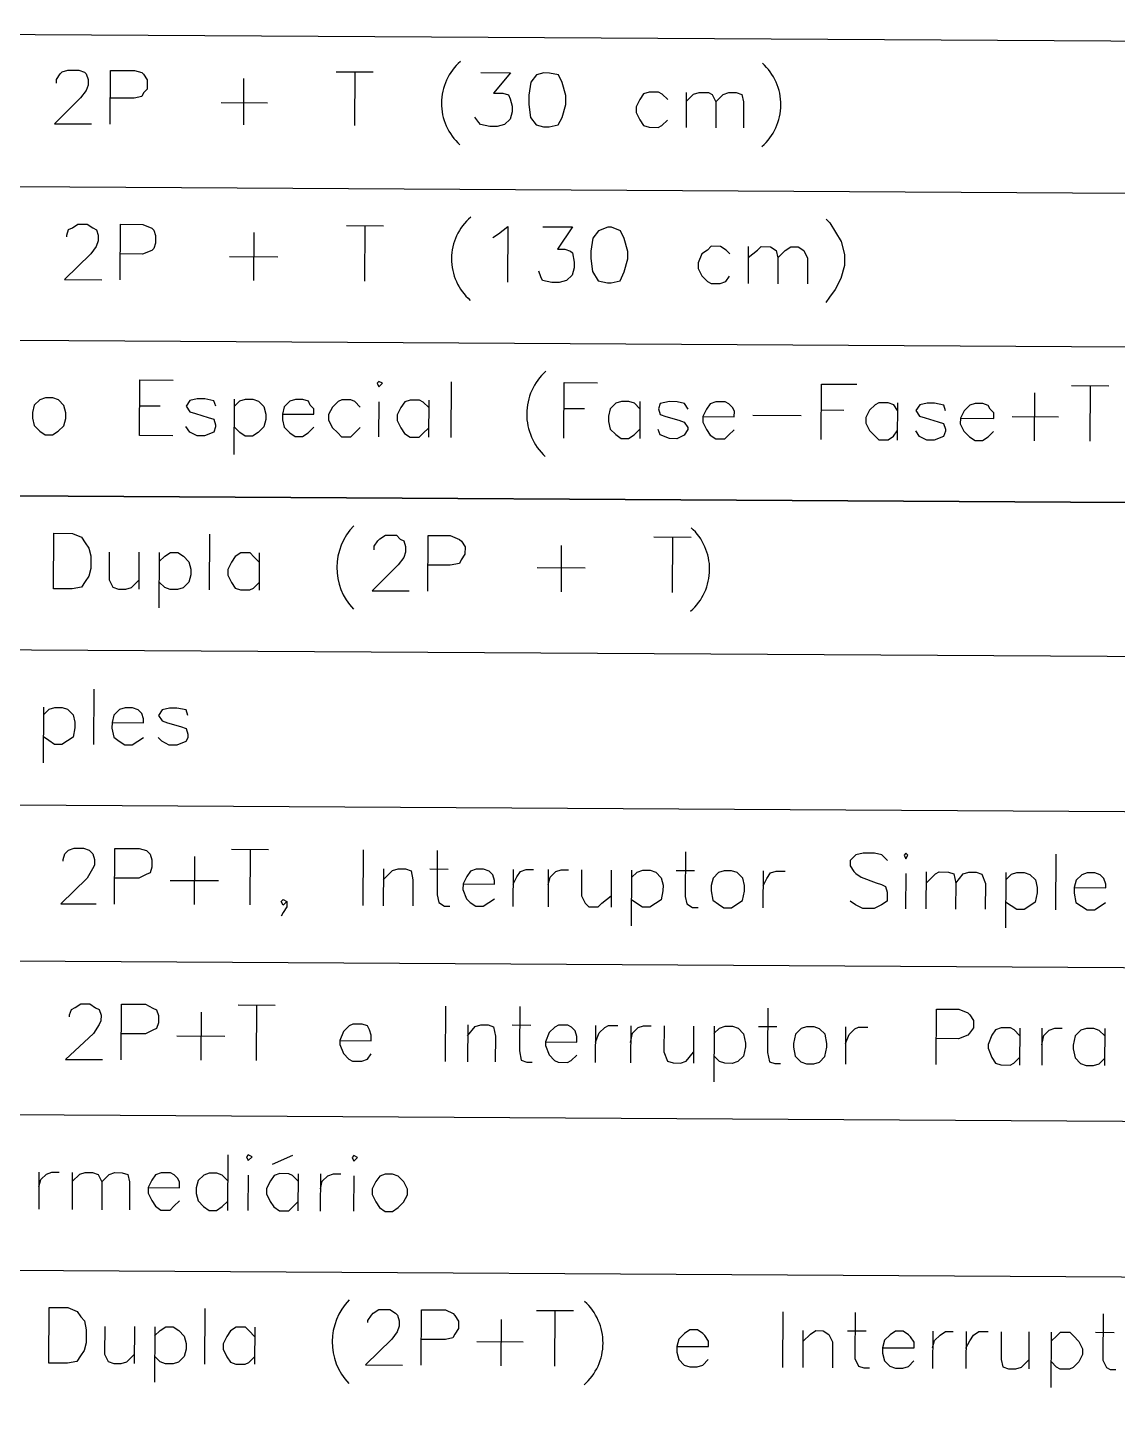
# Model space of a CAD drawing. Header units: millimetres. Extents: x 0 to 13.3, y 0.1 to 9.5.
# Drawn here: x 10.469 to 11.45, y 3.76 to 5.006 of the extents above; entities that cross this region are included whole.
import ezdxf

# ---------------------------------------------------------------- set-up
doc = ezdxf.new("R2010")
doc.units = ezdxf.units.MM
doc.layers.add('PDF_Geometria', color=7, linetype='Continuous')

msp = doc.modelspace()

# ---------------------------------------------------------------- linework, layer by layer
at = {"layer": 'PDF_Geometria', "lineweight": 25}
for points in [[(12.408, 4.2944), (9.4014, 4.3123), (9.3812, 0.9207), (12.3878, 0.9028), (12.4121, 4.9877), (9.4055, 5.0056), (9.3881, 2.0824)], [(10.4953, 4.9558), (10.4953, 4.9591), (10.4986, 4.9641), (10.5003, 4.9658), (10.5053, 4.9674), (10.5153, 4.9674), (10.5203, 4.9657), (10.522, 4.964), (10.5236, 4.959), (10.5236, 4.954), (10.5219, 4.949), (10.5168, 4.9424), (10.4934, 4.9192), (10.5267, 4.919)], [(10.5434, 4.9189), (10.5437, 4.9672), (10.5653, 4.9671), (10.572, 4.9654), (10.5736, 4.9637), (10.5769, 4.9587), (10.5769, 4.9503), (10.5735, 4.947), (10.5719, 4.9437), (10.5652, 4.9421), (10.5435, 4.9422)], [(10.6636, 4.9598), (10.6634, 4.9181)], [(10.747, 4.966), (10.7803, 4.9658)], [(10.7637, 4.9659), (10.7634, 4.9175)], [(10.877, 4.9652), (10.9037, 4.965), (10.8885, 4.9468), (10.8969, 4.9468), (10.9019, 4.9451), (10.9035, 4.9417), (10.9051, 4.935), (10.9051, 4.93), (10.9034, 4.9234), (10.8984, 4.9184), (10.8917, 4.9168), (10.885, 4.9168), (10.8767, 4.9185), (10.8751, 4.9202), (10.8717, 4.9252)], [(11.0452, 4.9409), (11.0402, 4.9459), (11.0369, 4.9476), (11.0286, 4.9476), (11.0235, 4.946), (11.0202, 4.941), (11.0168, 4.9344), (11.0168, 4.9294), (11.0201, 4.9227), (11.0234, 4.9177), (11.0284, 4.916), (11.0367, 4.9159), (11.04, 4.9176), (11.0451, 4.9225)], [(11.0619, 4.9474), (11.0617, 4.9158)], [(11.0618, 4.9391), (11.0685, 4.9457), (11.0735, 4.9474), (11.0819, 4.9473), (11.0852, 4.9456), (11.0885, 4.9389), (11.0884, 4.9156)], [(11.0885, 4.9389), (11.0952, 4.9456), (11.1002, 4.9472), (11.1069, 4.9472), (11.1119, 4.9455), (11.1135, 4.9388), (11.1134, 4.9155)], [(10.6435, 4.9383), (10.6852, 4.938)], [(9.4047, 4.869), (12.4113, 4.851)], [(10.5044, 4.8174), (10.5044, 4.8191), (10.5061, 4.8241), (10.5095, 4.8257), (10.5145, 4.829), (10.5228, 4.829), (10.5278, 4.8256), (10.5311, 4.8239), (10.5328, 4.8189), (10.5327, 4.8139), (10.531, 4.8089), (10.526, 4.8023), (10.5025, 4.7791), (10.5359, 4.7789)], [(10.5525, 4.7788), (10.5528, 4.8288), (10.5728, 4.8287), (10.5811, 4.8253), (10.5828, 4.8236), (10.5844, 4.8186), (10.5844, 4.8119), (10.5827, 4.807), (10.581, 4.8053), (10.5727, 4.802), (10.5527, 4.8021)], [(10.6728, 4.8214), (10.6725, 4.7781)], [(10.7562, 4.8276), (10.7895, 4.8274)], [(10.7728, 4.8275), (10.7725, 4.7775)], [(10.8878, 4.8168), (10.8928, 4.8201), (10.9012, 4.8267), (10.9009, 4.7767)], [(10.9328, 4.8265), (10.9595, 4.8264), (10.946, 4.8065), (10.9527, 4.8064), (10.9577, 4.8047), (10.9594, 4.803), (10.961, 4.7947), (10.9609, 4.7897), (10.9592, 4.783), (10.9542, 4.7781), (10.9475, 4.7764), (10.9409, 4.7765), (10.9325, 4.7782), (10.9309, 4.7815), (10.9293, 4.7866)], [(11.1879, 4.8333), (11.1912, 4.83), (11.1961, 4.8216), (11.2011, 4.8133), (11.2043, 4.8016), (11.2043, 4.7916), (11.2009, 4.7799), (11.1958, 4.77), (11.1908, 4.7633), (11.1874, 4.7583)], [(11.101, 4.8022), (11.0977, 4.8056), (11.0927, 4.8089), (11.0844, 4.809), (11.081, 4.8056), (11.076, 4.8023), (11.0726, 4.794), (11.0726, 4.789), (11.0759, 4.7823), (11.0809, 4.7773), (11.0842, 4.7756), (11.0925, 4.7756), (11.0975, 4.7772), (11.1009, 4.7822)], [(11.1177, 4.8088), (11.1175, 4.7754)], [(11.1177, 4.7988), (11.126, 4.8054), (11.1294, 4.8087), (11.1377, 4.8086), (11.1427, 4.8053), (11.1443, 4.7986), (11.1442, 4.7753)], [(10.651, 4.7999), (10.6943, 4.7996)], [(11.1443, 4.7986), (11.151, 4.8052), (11.1561, 4.8085), (11.1627, 4.8085), (11.1677, 4.8051), (11.171, 4.7984), (11.1709, 4.7751)], [(9.4039, 4.7307), (12.4105, 4.7127)], [(10.6, 4.6385), (10.57, 4.6387), (10.5703, 4.6887), (10.6003, 4.6885)], [(10.8503, 4.687), (10.85, 4.637)], [(10.9517, 4.6364), (10.952, 4.6864), (10.982, 4.6862)], [(11.1834, 4.635), (11.1837, 4.685), (11.2153, 4.6848)], [(10.6385, 4.665), (10.6369, 4.67), (10.6286, 4.6717), (10.6219, 4.6717), (10.6152, 4.6701), (10.6119, 4.6651), (10.6152, 4.6601), (10.6202, 4.6584), (10.6318, 4.655), (10.6368, 4.6533), (10.6384, 4.6483), (10.6384, 4.6466), (10.6367, 4.6416), (10.6284, 4.6383), (10.6217, 4.6384), (10.6151, 4.6418), (10.6117, 4.6468)], [(11.3753, 4.6772), (11.375, 4.6339)], [(11.4086, 4.6837), (11.442, 4.6835)], [(11.4253, 4.6836), (11.425, 4.6336)], [(10.5702, 4.6654), (10.5885, 4.6653)], [(10.6552, 4.6715), (10.6549, 4.6215)], [(10.6552, 4.6649), (10.6602, 4.6698), (10.6652, 4.6715), (10.6719, 4.6714), (10.6769, 4.6697), (10.6819, 4.6647), (10.6835, 4.658), (10.6835, 4.653), (10.6817, 4.6464), (10.6767, 4.6414), (10.6717, 4.6381), (10.665, 4.6381), (10.6601, 4.6415), (10.6551, 4.6465)], [(10.6985, 4.6579), (10.7268, 4.6578), (10.7268, 4.6628), (10.7235, 4.6661), (10.7219, 4.6695), (10.7169, 4.6712), (10.7102, 4.6712), (10.7052, 4.6696), (10.7002, 4.6646), (10.6985, 4.6579), (10.6985, 4.6529), (10.7001, 4.6463), (10.7051, 4.6412), (10.71, 4.6379), (10.7167, 4.6378), (10.7217, 4.6411), (10.7267, 4.6461)], [(10.7685, 4.6642), (10.7636, 4.6692), (10.7602, 4.6709), (10.7519, 4.6709), (10.7486, 4.6693), (10.7435, 4.6643), (10.7401, 4.6577), (10.7401, 4.6527), (10.7434, 4.646), (10.7484, 4.641), (10.7517, 4.6376), (10.76, 4.6376), (10.7634, 4.6409), (10.7684, 4.6458)], [(10.7852, 4.6691), (10.785, 4.6374)], [(10.8302, 4.6638), (10.8252, 4.6688), (10.8219, 4.6705), (10.8136, 4.6706), (10.8086, 4.6689), (10.8052, 4.664), (10.8018, 4.6573), (10.8018, 4.6523), (10.8051, 4.6456), (10.8084, 4.6406), (10.8134, 4.6372), (10.8217, 4.6372), (10.825, 4.6405), (10.8301, 4.6455)], [(10.8302, 4.6705), (10.83, 4.6371)], [(10.9519, 4.6631), (10.9702, 4.663)], [(11.0202, 4.6627), (11.0152, 4.6677), (11.0102, 4.6694), (11.0036, 4.6694), (10.9985, 4.6678), (10.9935, 4.6628), (10.9918, 4.6562), (10.9918, 4.6512), (10.9934, 4.6445), (10.9984, 4.6395), (11.0034, 4.6361), (11.01, 4.6361), (11.015, 4.6394), (11.0201, 4.6443)], [(11.0202, 4.6693), (11.02, 4.636)], [(11.0635, 4.6624), (11.0602, 4.6674), (11.0536, 4.6691), (11.0469, 4.6692), (11.0385, 4.6676), (11.0369, 4.6626), (11.0385, 4.6576), (11.0435, 4.6559), (11.0551, 4.6525), (11.0601, 4.6508), (11.0634, 4.6458), (11.0634, 4.6441), (11.06, 4.6391), (11.0534, 4.6358), (11.0467, 4.6359), (11.0384, 4.6392), (11.0367, 4.6442)], [(11.0768, 4.6557), (11.1051, 4.6555), (11.1052, 4.6605), (11.1035, 4.6638), (11.1002, 4.6672), (11.0969, 4.6689), (11.0886, 4.6689), (11.0835, 4.6673), (11.0802, 4.6623), (11.0768, 4.6557), (11.0768, 4.6507), (11.0801, 4.644), (11.0834, 4.639), (11.0884, 4.6356), (11.0967, 4.6356), (11.1, 4.6389), (11.1051, 4.6438)], [(11.1835, 4.6617), (11.2035, 4.6616)], [(11.2518, 4.6613), (11.2485, 4.6663), (11.2436, 4.668), (11.2352, 4.6681), (11.2319, 4.6664), (11.2268, 4.6614), (11.2235, 4.6548), (11.2234, 4.6498), (11.2267, 4.6431), (11.2317, 4.6381), (11.235, 4.6347), (11.2434, 4.6347), (11.2484, 4.638), (11.2517, 4.643)], [(11.2519, 4.668), (11.2517, 4.6346)], [(11.2952, 4.661), (11.2935, 4.666), (11.2852, 4.6678), (11.2786, 4.6678), (11.2719, 4.6662), (11.2685, 4.6612), (11.2718, 4.6562), (11.2768, 4.6545), (11.2885, 4.6511), (11.2934, 4.6494), (11.2951, 4.6444), (11.2951, 4.6427), (11.2934, 4.6377), (11.285, 4.6344), (11.2784, 4.6345), (11.2717, 4.6378), (11.2684, 4.6429)], [(11.3085, 4.6543), (11.3385, 4.6541), (11.3385, 4.6591), (11.3352, 4.6625), (11.3335, 4.6658), (11.3286, 4.6675), (11.3219, 4.6675), (11.3169, 4.6659), (11.3118, 4.6609), (11.3085, 4.6543), (11.3084, 4.6493), (11.3117, 4.6426), (11.3167, 4.6376), (11.3217, 4.6342), (11.3284, 4.6342), (11.3334, 4.6375), (11.3384, 4.6424)], [(11.1218, 4.6571), (11.1652, 4.6568)], [(11.3551, 4.6557), (11.3968, 4.6554)], [(9.4031, 4.5907), (12.4097, 4.5727), (9.4031, 4.5907)], [(10.6328, 4.55), (10.6325, 4.5)], [(10.7811, 4.5358), (10.7811, 4.5391), (10.7845, 4.5441), (10.7861, 4.5457), (10.7912, 4.549), (10.8012, 4.549), (10.8045, 4.5456), (10.8078, 4.5439), (10.8094, 4.5389), (10.8094, 4.5339), (10.8077, 4.5289), (10.8027, 4.5223), (10.7792, 4.4991), (10.8125, 4.4989)], [(10.8292, 4.4988), (10.8295, 4.5488), (10.8495, 4.5487), (10.8578, 4.5453), (10.8595, 4.5436), (10.8628, 4.5386), (10.8627, 4.5319), (10.8594, 4.527), (10.8577, 4.5236), (10.8493, 4.522), (10.8293, 4.5221)], [(11.0328, 4.5476), (11.0662, 4.5474)], [(11.0495, 4.5475), (11.0492, 4.4975)], [(10.9494, 4.5398), (10.9492, 4.4981)], [(10.5427, 4.5339), (10.5426, 4.5089), (10.5459, 4.5022), (10.5509, 4.5005), (10.5575, 4.5004), (10.5626, 4.5021), (10.5693, 4.5087)], [(10.5694, 4.5337), (10.5692, 4.5004)], [(10.5877, 4.5336), (10.5874, 4.4836)], [(10.5877, 4.5253), (10.5927, 4.5302), (10.5977, 4.5335), (10.6044, 4.5335), (10.6094, 4.5301), (10.6144, 4.5251), (10.616, 4.5184), (10.616, 4.5134), (10.6142, 4.5068), (10.6092, 4.5018), (10.6042, 4.5002), (10.5975, 4.5002), (10.5926, 4.5019), (10.5876, 4.5069)], [(10.6777, 4.5247), (10.6727, 4.5297), (10.6694, 4.5331), (10.6611, 4.5332), (10.6561, 4.5298), (10.6527, 4.5249), (10.6493, 4.5182), (10.6493, 4.5132), (10.6526, 4.5065), (10.6559, 4.5015), (10.6609, 4.4998), (10.6692, 4.4998), (10.6725, 4.5014), (10.6776, 4.5064)], [(10.6777, 4.5331), (10.6775, 4.4997)], [(10.9277, 4.5199), (10.971, 4.5196)], [(9.4022, 4.4523), (12.4088, 4.4344)], [(10.5287, 4.4106), (10.5284, 4.3606)], [(10.4836, 4.3942), (10.4833, 4.3442)], [(10.4835, 4.3875), (10.4886, 4.3925), (10.4936, 4.3941), (10.5002, 4.3941), (10.5052, 4.3924), (10.5102, 4.3874), (10.5118, 4.3807), (10.5118, 4.3757), (10.5101, 4.3674), (10.5051, 4.3641), (10.5, 4.3608), (10.4934, 4.3608), (10.4884, 4.3642), (10.4834, 4.3675)], [(10.5452, 4.3805), (10.5735, 4.3803), (10.5735, 4.3837), (10.5719, 4.3887), (10.5686, 4.392), (10.5636, 4.3937), (10.5569, 4.3938), (10.5519, 4.3921), (10.5469, 4.3872), (10.5452, 4.3805), (10.5451, 4.3755), (10.5467, 4.3672), (10.5517, 4.3638), (10.5567, 4.3604), (10.5634, 4.3604), (10.5684, 4.3637), (10.5734, 4.367)], [(10.6135, 4.3868), (10.6119, 4.3918), (10.6036, 4.3935), (10.5969, 4.3935), (10.5902, 4.3919), (10.5869, 4.3869), (10.5902, 4.3819), (10.5952, 4.3802), (10.6068, 4.3768), (10.6118, 4.3751), (10.6134, 4.3701), (10.6134, 4.3668), (10.6117, 4.3634), (10.6034, 4.3602), (10.5967, 4.3602), (10.5901, 4.3636), (10.5867, 4.3669)], [(10.5011, 4.2558), (10.5011, 4.2574), (10.5028, 4.2624), (10.5061, 4.2657), (10.5112, 4.2674), (10.5195, 4.2673), (10.5245, 4.2656), (10.5278, 4.2623), (10.5294, 4.2573), (10.5294, 4.2523), (10.5277, 4.2489), (10.5227, 4.2406), (10.4992, 4.2174), (10.5309, 4.2173)], [(10.5475, 4.2172), (10.5478, 4.2672), (10.5695, 4.267), (10.5761, 4.2653), (10.5795, 4.262), (10.5811, 4.257), (10.581, 4.2503), (10.5794, 4.2453), (10.576, 4.2437), (10.5693, 4.2404), (10.5477, 4.2405)], [(10.6528, 4.2665), (10.6861, 4.2663)], [(10.6695, 4.2664), (10.6692, 4.2164)], [(10.7711, 4.2658), (10.7708, 4.2158)], [(10.8378, 4.2654), (10.8376, 4.2254), (10.8392, 4.2187), (10.8442, 4.2154), (10.8492, 4.2154)], [(11.0611, 4.2641), (11.0609, 4.2241), (11.0625, 4.2174), (11.0675, 4.2141), (11.0725, 4.214)], [(11.2428, 4.2563), (11.2378, 4.2614), (11.2311, 4.2631), (11.2211, 4.2631), (11.2145, 4.2615), (11.2094, 4.2565), (11.2094, 4.2515), (11.2127, 4.2465), (11.2144, 4.2448), (11.2193, 4.2415), (11.2326, 4.2364), (11.2376, 4.2347), (11.241, 4.233), (11.2426, 4.228), (11.2425, 4.2197), (11.2375, 4.2164), (11.2308, 4.2131), (11.2208, 4.2131), (11.2142, 4.2165), (11.2092, 4.2199)], [(11.3945, 4.2621), (11.3942, 4.2121)], [(10.6194, 4.2601), (10.6192, 4.2167)], [(10.7894, 4.249), (10.7892, 4.2157)], [(10.7893, 4.239), (10.7977, 4.2473), (10.8027, 4.249), (10.8094, 4.2489), (10.8144, 4.2472), (10.816, 4.2389), (10.8158, 4.2156)], [(10.831, 4.2488), (10.8477, 4.2487)], [(10.861, 4.2353), (10.8893, 4.2351), (10.8893, 4.2384), (10.8877, 4.2435), (10.8844, 4.2468), (10.8794, 4.2485), (10.8727, 4.2485), (10.8677, 4.2469), (10.8643, 4.2419), (10.861, 4.2353), (10.8609, 4.2303), (10.8642, 4.2219), (10.8675, 4.2186), (10.8725, 4.2152), (10.8792, 4.2152), (10.8842, 4.2185), (10.8892, 4.2218)], [(10.906, 4.2484), (10.9058, 4.215)], [(10.906, 4.235), (10.9093, 4.2417), (10.9127, 4.2466), (10.9177, 4.2483), (10.9244, 4.2482)], [(10.9377, 4.2482), (10.9375, 4.2148)], [(10.9376, 4.2348), (10.9393, 4.2415), (10.9444, 4.2465), (10.9494, 4.2481), (10.956, 4.2481)], [(10.5976, 4.2385), (10.641, 4.2383)], [(10.9677, 4.248), (10.9676, 4.2246), (10.9709, 4.218), (10.9742, 4.2146), (10.9825, 4.2146), (10.9859, 4.2179), (10.9942, 4.2245)], [(10.9944, 4.2478), (10.9942, 4.2145)], [(11.0127, 4.2477), (11.0124, 4.1977)], [(11.0127, 4.241), (11.0177, 4.246), (11.0227, 4.2477), (11.0294, 4.2476), (11.0344, 4.2459), (11.0393, 4.2409), (11.041, 4.2342), (11.0409, 4.2292), (11.0392, 4.2209), (11.0342, 4.2176), (11.0292, 4.2143), (11.0225, 4.2143), (11.0175, 4.2177), (11.0125, 4.221)], [(11.0527, 4.2475), (11.0694, 4.2474)], [(11.131, 4.247), (11.1308, 4.2137)], [(11.131, 4.2337), (11.1343, 4.2403), (11.1377, 4.2453), (11.1427, 4.2469), (11.151, 4.2469)], [(11.2594, 4.2446), (11.2592, 4.2129)], [(11.2777, 4.2461), (11.2775, 4.2128)], [(11.2776, 4.2361), (11.286, 4.2444), (11.2894, 4.2461), (11.2977, 4.246), (11.3027, 4.2443), (11.3043, 4.236), (11.3042, 4.2126)], [(11.3043, 4.236), (11.311, 4.2443), (11.316, 4.2459), (11.3227, 4.2459), (11.3277, 4.2442), (11.331, 4.2358), (11.3308, 4.2125)], [(11.3494, 4.2457), (11.3491, 4.1957)], [(11.3493, 4.239), (11.3544, 4.244), (11.3594, 4.2456), (11.366, 4.2456), (11.371, 4.2439), (11.376, 4.2389), (11.3776, 4.2322), (11.3776, 4.2272), (11.3759, 4.2189), (11.3709, 4.2156), (11.3658, 4.2123), (11.3592, 4.2123), (11.3542, 4.2157), (11.3492, 4.219)], [(11.411, 4.232), (11.4393, 4.2318), (11.4393, 4.2352), (11.4377, 4.2402), (11.4344, 4.2435), (11.4294, 4.2452), (11.4227, 4.2453), (11.4177, 4.2436), (11.4127, 4.2387), (11.411, 4.232), (11.4109, 4.227), (11.4125, 4.2187), (11.4175, 4.2153), (11.4225, 4.2119), (11.4292, 4.2119), (11.4342, 4.2152), (11.4392, 4.2185)], [(10.7025, 4.2196), (10.6992, 4.2163), (10.6975, 4.2196), (10.6992, 4.2213), (10.7025, 4.2196), (10.7025, 4.2146), (10.6991, 4.2096), (10.6975, 4.2063)], [(9.4006, 4.1723), (12.4072, 4.1544)], [(10.5069, 4.1157), (10.5069, 4.1174), (10.5086, 4.1224), (10.512, 4.124), (10.517, 4.1273), (10.5253, 4.1273), (10.5303, 4.1239), (10.5336, 4.1222), (10.5353, 4.1172), (10.5352, 4.1122), (10.5335, 4.1089), (10.5285, 4.1006), (10.5034, 4.0774), (10.5367, 4.0772)], [(10.5533, 4.0771), (10.5536, 4.1271), (10.5753, 4.127), (10.582, 4.1236), (10.5853, 4.1219), (10.5869, 4.1169), (10.5869, 4.1103), (10.5852, 4.1053), (10.5818, 4.1036), (10.5752, 4.1003), (10.5535, 4.1005)], [(10.6586, 4.1265), (10.692, 4.1263)], [(10.6753, 4.1264), (10.675, 4.0764)], [(10.8453, 4.1254), (10.845, 4.0754)], [(10.912, 4.125), (10.9117, 4.085), (10.9134, 4.0766), (10.9183, 4.0749), (10.9233, 4.0749)], [(11.1353, 4.1236), (11.1351, 4.0836), (11.1367, 4.0753), (11.1417, 4.0736), (11.1467, 4.0736)], [(10.6253, 4.12), (10.625, 4.0767)], [(11.2867, 4.0727), (11.287, 4.1227), (11.307, 4.1226), (11.3153, 4.1192), (11.3169, 4.1176), (11.3202, 4.1125), (11.3202, 4.1059), (11.3168, 4.1009), (11.3152, 4.0992), (11.3068, 4.096), (11.2868, 4.0961)], [(10.7501, 4.0943), (10.7785, 4.0941), (10.7785, 4.0991), (10.7768, 4.1041), (10.7752, 4.1075), (10.7702, 4.1092), (10.7619, 4.1092), (10.7585, 4.1076), (10.7535, 4.1026), (10.7501, 4.0943), (10.7501, 4.0909), (10.7534, 4.0826), (10.7584, 4.0776), (10.7617, 4.0759), (10.77, 4.0758), (10.775, 4.0775), (10.7784, 4.0824)], [(10.8652, 4.1086), (10.865, 4.0753)], [(10.8651, 4.0986), (10.8719, 4.1069), (10.8769, 4.1085), (10.8835, 4.1085), (10.8885, 4.1068), (10.8901, 4.0984), (10.89, 4.0751)], [(10.9052, 4.1084), (10.9219, 4.1083)], [(10.9351, 4.0932), (10.9635, 4.093), (10.9635, 4.098), (10.9618, 4.103), (10.9585, 4.1064), (10.9552, 4.1081), (10.9469, 4.1081), (10.9435, 4.1065), (10.9385, 4.1015), (10.9351, 4.0932), (10.9351, 4.0898), (10.9384, 4.0815), (10.9434, 4.0765), (10.9467, 4.0748), (10.955, 4.0747), (10.9584, 4.0764), (10.9634, 4.0813)], [(10.9802, 4.1079), (10.98, 4.0746)], [(10.9801, 4.0929), (10.9835, 4.1012), (10.9885, 4.1062), (10.9919, 4.1078), (11.0002, 4.1078)], [(11.0119, 4.1077), (11.0117, 4.0744)], [(11.0118, 4.0927), (11.0135, 4.101), (11.0185, 4.106), (11.0235, 4.1076), (11.0302, 4.1076)], [(11.0419, 4.1075), (11.0417, 4.0842), (11.045, 4.0759), (11.05, 4.0742), (11.0567, 4.0741), (11.0617, 4.0758), (11.0684, 4.084)], [(11.0685, 4.1074), (11.0683, 4.074)], [(11.0869, 4.1073), (11.0866, 4.0573)], [(11.0868, 4.1006), (11.0919, 4.1056), (11.0969, 4.1072), (11.1035, 4.1072), (11.1085, 4.1055), (11.1135, 4.1004), (11.1151, 4.0921), (11.1151, 4.0888), (11.1134, 4.0804), (11.1083, 4.0755), (11.1033, 4.0738), (11.0967, 4.0739), (11.0917, 4.0756), (11.0867, 4.0806)], [(11.1269, 4.107), (11.1435, 4.1069)], [(11.2052, 4.1066), (11.205, 4.0732)], [(11.2051, 4.0916), (11.2085, 4.0999), (11.2135, 4.1048), (11.2169, 4.1065), (11.2252, 4.1064)], [(11.3618, 4.099), (11.3569, 4.104), (11.3535, 4.1057), (11.3452, 4.1057), (11.3402, 4.1041), (11.3368, 4.0991), (11.3334, 4.0908), (11.3334, 4.0875), (11.3367, 4.0791), (11.34, 4.0741), (11.345, 4.0724), (11.3533, 4.0723), (11.3567, 4.074), (11.3617, 4.079)], [(11.3619, 4.1056), (11.3617, 4.0723)], [(11.3819, 4.1055), (11.3817, 4.0722)], [(11.3818, 4.0905), (11.3835, 4.0988), (11.3885, 4.1038), (11.3935, 4.1054), (11.4002, 4.1054)], [(11.4385, 4.0985), (11.4335, 4.1035), (11.4285, 4.1052), (11.4219, 4.1053), (11.4169, 4.1036), (11.4118, 4.0987), (11.4101, 4.0903), (11.4101, 4.087), (11.4117, 4.0787), (11.4167, 4.0736), (11.4217, 4.0719), (11.4283, 4.0719), (11.4333, 4.0735), (11.4384, 4.0785)], [(11.4385, 4.1052), (11.4383, 4.0718)], [(10.6035, 4.0985), (10.6468, 4.0982)], [(9.3997, 4.034), (12.4064, 4.0161)], [(10.6495, 3.9915), (10.6492, 3.9415)], [(10.6895, 3.983), (10.7078, 3.9912)], [(10.4794, 3.9759), (10.4792, 3.9426)], [(10.4793, 3.9626), (10.481, 3.9692), (10.4861, 3.9742), (10.4911, 3.9758), (10.4977, 3.9758)], [(10.5094, 3.9757), (10.5092, 3.9424)], [(10.5094, 3.9674), (10.5161, 3.974), (10.5211, 3.9756), (10.5277, 3.9756), (10.5327, 3.9739), (10.536, 3.9672), (10.5359, 3.9422)], [(10.536, 3.9672), (10.5427, 3.9738), (10.5477, 3.9755), (10.5544, 3.9754), (10.5594, 3.9737), (10.561, 3.9671), (10.5609, 3.9421)], [(10.5777, 3.962), (10.606, 3.9618), (10.606, 3.9668), (10.6044, 3.9701), (10.6011, 3.9735), (10.5977, 3.9752), (10.5894, 3.9752), (10.5844, 3.9736), (10.581, 3.9686), (10.5777, 3.962), (10.5776, 3.957), (10.5809, 3.9503), (10.5842, 3.9453), (10.5892, 3.9419), (10.5975, 3.9419), (10.6009, 3.9452), (10.6059, 3.9501)], [(10.6494, 3.9682), (10.6444, 3.9732), (10.6394, 3.9749), (10.6327, 3.975), (10.6277, 3.9733), (10.6227, 3.9684), (10.621, 3.9617), (10.621, 3.9567), (10.6226, 3.95), (10.6276, 3.945), (10.6325, 3.9416), (10.6392, 3.9416), (10.6442, 3.9449), (10.6493, 3.9499)], [(10.7127, 3.9678), (10.7077, 3.9729), (10.7044, 3.9745), (10.6961, 3.9746), (10.6911, 3.973), (10.6877, 3.968), (10.6843, 3.9613), (10.6843, 3.9563), (10.6876, 3.9496), (10.6909, 3.9446), (10.6959, 3.9413), (10.7042, 3.9412), (10.7076, 3.9445), (10.7126, 3.9495)], [(10.7127, 3.9745), (10.7125, 3.9412)], [(10.7327, 3.9744), (10.7325, 3.941)], [(10.7327, 3.961), (10.7344, 3.9677), (10.7394, 3.9727), (10.7444, 3.9743), (10.7511, 3.9743)], [(10.6677, 3.9731), (10.6675, 3.9414)], [(10.7627, 3.9725), (10.7625, 3.9409)], [(9.3989, 3.894), (12.4055, 3.8761)], [(10.6287, 3.8533), (10.6284, 3.8033)], [(10.7753, 3.8408), (10.7753, 3.8425), (10.7786, 3.8474), (10.7803, 3.8491), (10.7853, 3.8524), (10.7953, 3.8523), (10.8003, 3.849), (10.802, 3.8473), (10.8036, 3.8423), (10.8036, 3.8373), (10.8019, 3.8323), (10.7969, 3.8257), (10.7734, 3.8025), (10.8067, 3.8023)], [(10.8234, 3.8022), (10.8237, 3.8522), (10.8453, 3.852), (10.852, 3.8487), (10.8536, 3.847), (10.857, 3.842), (10.8569, 3.8353), (10.8535, 3.8303), (10.8519, 3.827), (10.8452, 3.8254), (10.8235, 3.8255)], [(10.927, 3.8516), (10.9603, 3.8514)], [(10.9437, 3.8515), (10.9434, 3.8015)], [(11.1487, 3.8502), (11.1484, 3.8002)], [(11.2137, 3.8498), (11.2134, 3.8082), (11.2167, 3.8015), (11.2217, 3.7998), (11.2267, 3.7998)], [(10.5386, 3.8372), (10.5384, 3.8122), (10.5417, 3.8055), (10.5467, 3.8038), (10.5534, 3.8038), (10.5584, 3.8054), (10.5651, 3.812)], [(10.5653, 3.837), (10.5651, 3.8037)], [(10.8953, 3.8434), (10.895, 3.8017)], [(11.437, 3.8485), (11.4368, 3.8068), (11.44, 3.8002), (11.4434, 3.7985), (11.4484, 3.7984)], [(10.5836, 3.8369), (10.5833, 3.7869)], [(10.5835, 3.8286), (10.5886, 3.8336), (10.5936, 3.8369), (10.6003, 3.8368), (10.6052, 3.8335), (10.6102, 3.8284), (10.6118, 3.8218), (10.6118, 3.8168), (10.6101, 3.8101), (10.6051, 3.8051), (10.6001, 3.8035), (10.5934, 3.8035), (10.5884, 3.8052), (10.5834, 3.8103)], [(10.6735, 3.8281), (10.6686, 3.8331), (10.6652, 3.8364), (10.6569, 3.8365), (10.6519, 3.8332), (10.6485, 3.8282), (10.6452, 3.8216), (10.6451, 3.8166), (10.6484, 3.8099), (10.6517, 3.8049), (10.6567, 3.8032), (10.6651, 3.8031), (10.6684, 3.8048), (10.6734, 3.8097)], [(10.6736, 3.8364), (10.6734, 3.8031)], [(11.0535, 3.8191), (11.0818, 3.819), (11.0818, 3.824), (11.0785, 3.829), (11.0769, 3.8307), (11.0719, 3.834), (11.0652, 3.8341), (11.0602, 3.8308), (11.0552, 3.8258), (11.0535, 3.8191), (11.0535, 3.8141), (11.0551, 3.8075), (11.0601, 3.8024), (11.065, 3.8007), (11.0717, 3.8007), (11.0767, 3.8023), (11.0817, 3.8073)], [(11.1669, 3.8335), (11.1667, 3.8001)], [(11.1668, 3.8235), (11.1736, 3.8301), (11.1786, 3.8334), (11.1852, 3.8333), (11.1902, 3.83), (11.1935, 3.8233), (11.1934, 3.8)], [(11.2069, 3.8332), (11.2236, 3.8331)], [(11.2385, 3.818), (11.2668, 3.8179), (11.2668, 3.8229), (11.2635, 3.8279), (11.2619, 3.8296), (11.2569, 3.8329), (11.2502, 3.833), (11.2452, 3.8297), (11.2402, 3.8247), (11.2385, 3.818), (11.2385, 3.813), (11.2401, 3.8063), (11.245, 3.8013), (11.25, 3.7996), (11.2567, 3.7996), (11.2617, 3.8012), (11.2667, 3.8062)], [(11.2836, 3.8328), (11.2834, 3.7994)], [(11.2835, 3.8178), (11.2852, 3.8244), (11.2902, 3.8294), (11.2952, 3.8327), (11.3019, 3.8326)], [(11.3136, 3.8326), (11.3134, 3.7992)], [(11.3135, 3.8176), (11.3169, 3.8242), (11.3202, 3.8292), (11.3252, 3.8325), (11.3336, 3.8325)], [(11.3452, 3.8324), (11.3451, 3.8074), (11.3467, 3.8007), (11.3517, 3.799), (11.3584, 3.799), (11.3634, 3.8006), (11.3701, 3.8072)], [(11.3702, 3.8322), (11.37, 3.7989)], [(11.3902, 3.8321), (11.3899, 3.7821)], [(11.3902, 3.8238), (11.3952, 3.8288), (11.3986, 3.8321), (11.4069, 3.832), (11.4102, 3.8287), (11.4152, 3.8236), (11.4185, 3.817), (11.4184, 3.812), (11.4151, 3.8053), (11.41, 3.8003), (11.4067, 3.7987), (11.3984, 3.7987), (11.395, 3.8004), (11.3901, 3.8055)], [(11.4302, 3.8319), (11.4469, 3.8318)], [(10.8735, 3.8235), (10.9152, 3.8233)]]:
    msp.add_lwpolyline(points, dxfattribs=at)
for points in [[(10.9337, 4.9649), (10.927, 4.9632), (10.9219, 4.9566), (10.9202, 4.9449), (10.9201, 4.9366), (10.9217, 4.9249), (10.9267, 4.9182), (10.9334, 4.9165), (10.9384, 4.9165), (10.9467, 4.9181), (10.9501, 4.9248), (10.9535, 4.9364), (10.9535, 4.9447), (10.9503, 4.9564), (10.947, 4.9631), (10.9387, 4.9648)], [(10.9912, 4.8262), (10.9828, 4.8229), (10.9778, 4.8163), (10.976, 4.8046), (10.976, 4.7979), (10.9776, 4.7863), (10.9825, 4.7779), (10.9909, 4.7762), (10.9942, 4.7762), (11.0025, 4.7778), (11.0059, 4.7861), (11.0093, 4.7977), (11.0094, 4.8044), (11.0061, 4.8161), (11.0028, 4.8228), (10.9945, 4.8262)], [(10.7837, 4.6858), (10.7853, 4.6824), (10.7887, 4.6857), (10.7853, 4.6874)], [(10.4852, 4.6725), (10.4802, 4.6709), (10.4752, 4.6659), (10.4735, 4.6593), (10.4735, 4.6543), (10.4751, 4.6476), (10.4801, 4.6426), (10.485, 4.6392), (10.4917, 4.6392), (10.4967, 4.6425), (10.5018, 4.6474), (10.5035, 4.6541), (10.5035, 4.6591), (10.5019, 4.6658), (10.4969, 4.6708), (10.4919, 4.6725)], [(10.4925, 4.5008), (10.4928, 4.5508), (10.5095, 4.5507), (10.5178, 4.5473), (10.5211, 4.5423), (10.5244, 4.5373), (10.5261, 4.5306), (10.526, 4.519), (10.5243, 4.5123), (10.5209, 4.5073), (10.5176, 4.5023), (10.5092, 4.5007)], [(11.2578, 4.2613), (11.2594, 4.2579), (11.2611, 4.2612), (11.2595, 4.2629)], [(11.096, 4.2472), (11.091, 4.2456), (11.086, 4.2406), (11.0843, 4.234), (11.0843, 4.229), (11.0859, 4.2206), (11.0909, 4.2172), (11.0958, 4.2139), (11.1025, 4.2138), (11.1075, 4.2171), (11.1125, 4.2205), (11.1143, 4.2288), (11.1143, 4.2338), (11.1127, 4.2405), (11.1077, 4.2455), (11.1027, 4.2472)], [(11.1702, 4.1068), (11.1652, 4.1051), (11.1602, 4.1002), (11.1584, 4.0918), (11.1584, 4.0885), (11.16, 4.0802), (11.165, 4.0751), (11.17, 4.0734), (11.1767, 4.0734), (11.1817, 4.075), (11.1867, 4.08), (11.1884, 4.0883), (11.1884, 4.0917), (11.1868, 4.1), (11.1819, 4.105), (11.1769, 4.1067)], [(10.6662, 3.9898), (10.6678, 3.9864), (10.6712, 3.9897), (10.6678, 3.9914)], [(10.7612, 3.9892), (10.7628, 3.9859), (10.7662, 3.9892), (10.7628, 3.9909)], [(10.7911, 3.974), (10.7861, 3.9724), (10.7827, 3.9674), (10.7793, 3.9608), (10.7793, 3.9558), (10.7826, 3.9491), (10.7859, 3.9441), (10.7909, 3.9407), (10.7975, 3.9407), (10.8026, 3.944), (10.8076, 3.9489), (10.811, 3.9556), (10.811, 3.9606), (10.8077, 3.9673), (10.8027, 3.9723), (10.7977, 3.974)], [(10.4884, 3.8042), (10.4887, 3.8542), (10.5054, 3.8541), (10.5137, 3.8507), (10.517, 3.8457), (10.5203, 3.8423), (10.5219, 3.834), (10.5218, 3.8223), (10.5201, 3.8156), (10.5168, 3.8107), (10.5134, 3.8057), (10.5051, 3.8041)]]:
    msp.add_lwpolyline(points, close=True, dxfattribs=at)
for centre, radius, start, end in [((10.8918, 4.9376), 0.0502, 131.2918, 228.0247), ((11.0968, 4.9364), 0.0502, 311.2918, 48.0247), ((10.9005, 4.7976), 0.0498, 130.8622, 228.4543), ((10.9702, 4.658), 0.0519, 132.0557, 227.2608), ((10.8015, 4.5198), 0.054, 135.6316, 223.6848), ((11.0327, 4.5184), 0.0502, 311.2918, 48.0247), ((10.7973, 3.8232), 0.054, 135.6316, 223.6848), ((10.9368, 3.8223), 0.0502, 311.2918, 48.0247)]:
    msp.add_arc(centre, radius, start, end, dxfattribs=at)

doc.saveas('drawing.dxf')
